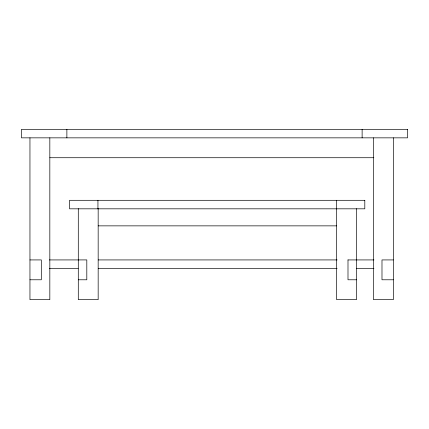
<?xml version="1.0" encoding="UTF-8"?>
<svg xmlns="http://www.w3.org/2000/svg" width="429" height="429" viewBox="0 0 429 429"><rect width="100%" height="100%" fill="white"/><g stroke="black" fill="none" stroke-linecap="round" stroke-linejoin="round"><path stroke-width="0.64" d="M49.828 157.722L373.841 157.722M98.166 225.858L336.636 225.858M29.955 259.926L41.313 259.926L41.313 279.783L29.955 279.783M49.362 259.926L78.137 259.926M78.293 259.926L86.808 259.91L86.808 279.794L78.293 279.783M98.214 259.926L337.13 259.926M347.994 259.926L373.938 259.926M393.345 259.926L381.987 259.926L381.987 279.783L393.345 279.794M49.362 268.441L78.137 268.441M98.214 268.441L337.13 268.441M356.537 268.441L373.938 268.441M356.51 279.794L347.994 279.783L347.994 259.91M393.345 137.848L393.345 299.667L373.471 299.667L373.471 137.848M362.124 129.333L362.124 137.848M356.51 208.644L356.51 299.667L336.636 299.667L336.636 208.633M336.411 200.305L336.411 208.821M98.166 208.633L98.166 299.667L78.293 299.667L78.293 208.644M97.941 200.305L97.941 208.821M66.876 129.333L66.876 137.848M49.828 137.848L49.828 299.667L29.955 299.667L29.955 137.848M407.55 129.333L21.45 129.333L21.45 137.848L407.55 137.848L407.55 129.333M364.806 200.305L69.552 200.305L69.552 208.821L364.806 208.821L364.806 200.305"/></g></svg>
